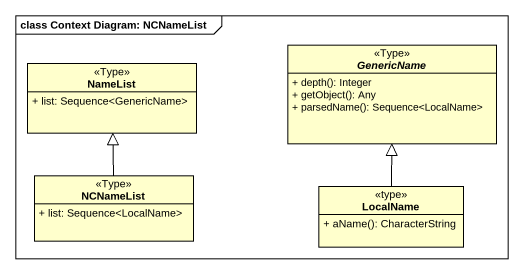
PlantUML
@startuml
mainframe class Context Diagram: NCNameList
hide circle
hide empty members
skinparam classAttributeIconSize 0
abstract class GenericName <<Type>> {
  + depth(): Integer
  + getObject(): Any
  + parsedName(): Sequence<LocalName>
}
class NameList <<Type>> {
  + list: Sequence<GenericName>
}
class NCNameList <<Type>> {
  + list: Sequence<LocalName>
}
class LocalName <<type>> {
  + aName(): CharacterString
}
NCNameList -up-|> NameList
LocalName -up-|> GenericName
@enduml
